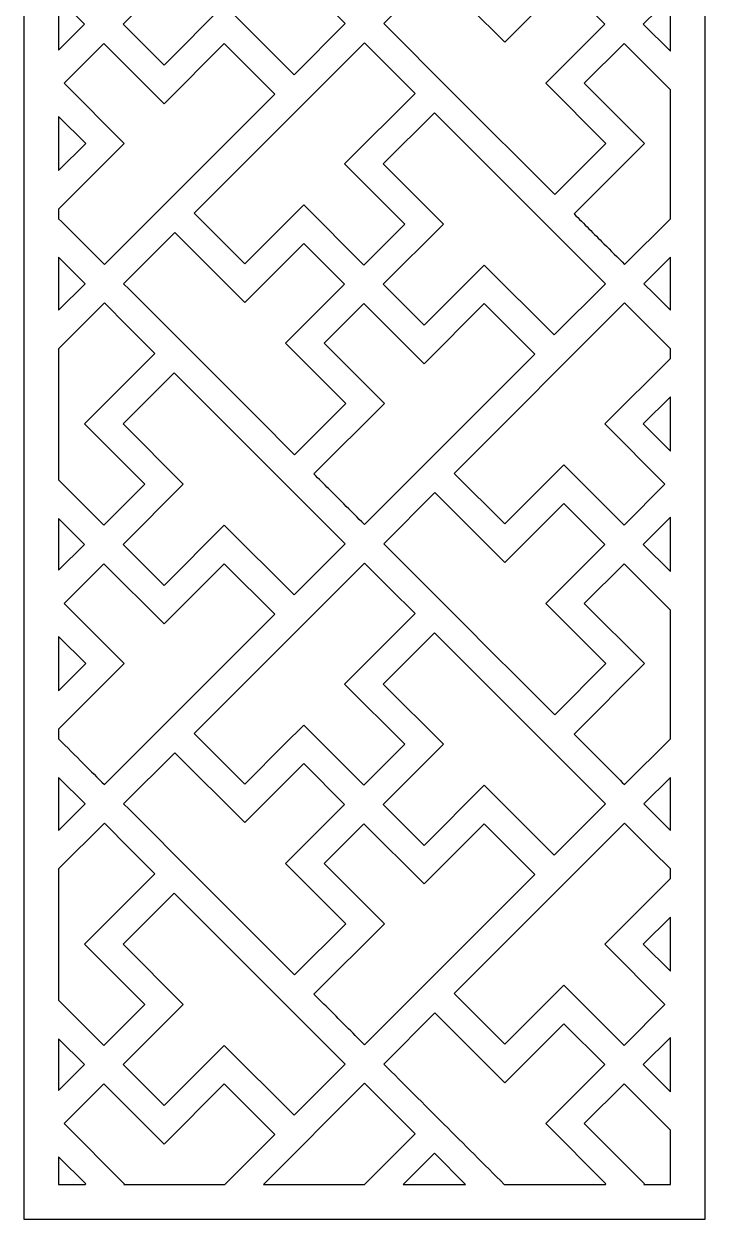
# Model space of a CAD drawing. Header units: centimetres. Extents: x 8.9 to 17, y -3.5 to 9.5.
# Drawn here: x 13.33 to 17.03, y -3.5 to 3 of the extents above; entities that cross this region are included whole.
import ezdxf

# ---------------------------------------------------------------- set-up
doc = ezdxf.new("R2010")
doc.units = ezdxf.units.CM
doc.header["$MEASUREMENT"] = 0
doc.layers.add('layer 1', color=7, linetype='Continuous')

msp = doc.modelspace()

# ---------------------------------------------------------------- linework, layer by layer
at = {"layer": 'layer 1', "color": 250}
for points, knots in [([(13.3262, 9.5), (13.3262, 9.5), (17.02989, 9.5), (17.02989, 9.5), (17.02989, 9.5), (17.02989, 9.5), (17.02989, -3.5), (17.02989, -3.5), (17.02989, -3.5), (17.02989, -3.5), (13.3262, -3.5), (13.3262, -3.5), (13.3262, -3.5), (13.3262, -3.5), (13.3262, 9.5), (13.3262, 9.5)], [0, 0, 0, 0, 0.2, 0.2, 0.2, 0.2, 0.4, 0.4, 0.4, 0.4, 0.6, 0.6, 0.6, 0.6, 1, 1, 1, 1]), ([(14.14356, 3.92973), (14.14356, 3.92973), (14.14356, 3.92973), (14.14356, 3.92973), (14.14356, 3.92973), (14.14356, 3.92973), (13.86531, 3.65146), (13.86531, 3.65146), (13.86531, 3.65146), (13.86531, 3.65146), (14.19268, 3.32405), (14.19268, 3.32405), (14.19268, 3.32405), (14.19268, 3.32405), (13.86531, 2.99676), (13.86531, 2.99676), (13.86531, 2.99676), (13.86531, 2.99676), (14.08792, 2.77412), (14.08792, 2.77412), (14.08792, 2.77412), (14.08792, 2.77412), (14.41529, 3.10145), (14.41529, 3.10145), (14.41529, 3.10145), (14.41529, 3.10145), (14.79502, 2.72171), (14.79502, 2.72171), (14.79502, 2.72171), (14.79502, 2.72171), (15.07329, 3), (15.07329, 3), (15.07329, 3), (15.07329, 3), (14.14356, 3.92973), (14.14356, 3.92973)], [0, 0, 0, 0, 0.1, 0.1, 0.1, 0.1, 0.2, 0.2, 0.2, 0.2, 0.3, 0.3, 0.3, 0.3, 0.4, 0.4, 0.4, 0.4, 0.5, 0.5, 0.5, 0.5, 0.6, 0.6, 0.6, 0.6, 0.7, 0.7, 0.7, 0.7, 0.8, 0.8, 0.8, 0.8, 1, 1, 1, 1]), ([(15.56107, 3.27826), (15.56107, 3.27826), (15.56107, 3.27826), (15.56107, 3.27826), (15.56107, 3.27826), (15.56107, 3.27826), (15.28281, 3), (15.28281, 3), (15.28281, 3), (15.59272, 2.69009), (15.90261, 2.3802), (16.21253, 2.07025), (16.21253, 2.07025), (16.21253, 2.07025), (16.49077, 2.34853), (16.49077, 2.34853), (16.49077, 2.34853), (16.49077, 2.34853), (16.16341, 2.67592), (16.16341, 2.67592), (16.16341, 2.67592), (16.16341, 2.67592), (16.48422, 2.99676), (16.48422, 2.99676), (16.48422, 2.99676), (16.48422, 2.99676), (16.26162, 3.21933), (16.26162, 3.21933), (16.26162, 3.21933), (16.26162, 3.21933), (15.9408, 2.89853), (15.9408, 2.89853), (15.9408, 2.89853), (15.9408, 2.89853), (15.56107, 3.27826), (15.56107, 3.27826)], [0, 0, 0, 0, 0.1, 0.1, 0.1, 0.1, 0.2, 0.2, 0.2, 0.2, 0.3, 0.3, 0.3, 0.3, 0.4, 0.4, 0.4, 0.4, 0.5, 0.5, 0.5, 0.5, 0.6, 0.6, 0.6, 0.6, 0.7, 0.7, 0.7, 0.7, 0.8, 0.8, 0.8, 0.8, 1, 1, 1, 1]), ([(13.51507, 2.85601), (13.51507, 2.85601), (13.51507, 2.85601), (13.51507, 2.85601), (13.51507, 2.85601), (13.51507, 2.85601), (13.51507, 3.13744), (13.51507, 3.13744), (13.51507, 3.13744), (13.51507, 3.13744), (13.65579, 2.99676), (13.65579, 2.99676), (13.65579, 2.99676), (13.65579, 2.99676), (13.51507, 2.85601), (13.51507, 2.85601)], [0, 0, 0, 0, 0.2, 0.2, 0.2, 0.2, 0.4, 0.4, 0.4, 0.4, 0.6, 0.6, 0.6, 0.6, 1, 1, 1, 1]), ([(16.84102, 3.14398), (16.84102, 3.14398), (16.84102, 3.14398), (16.84102, 3.14398), (16.84102, 3.14398), (16.84102, 3.14398), (16.84102, 2.84945), (16.84102, 2.84945), (16.84102, 2.84945), (16.84102, 2.84945), (16.69375, 2.99676), (16.69375, 2.99676), (16.69375, 2.99676), (16.69375, 2.99676), (16.84102, 3.14398), (16.84102, 3.14398)], [0, 0, 0, 0, 0.2, 0.2, 0.2, 0.2, 0.4, 0.4, 0.4, 0.4, 0.6, 0.6, 0.6, 0.6, 1, 1, 1, 1]), ([(13.51507, 1.9393), (13.51507, 1.9393), (13.51507, 1.9393), (13.51507, 1.9393), (13.51507, 1.9393), (13.51507, 1.9393), (13.51507, 1.99174), (13.51507, 1.99174), (13.51507, 1.99174), (13.51507, 1.99174), (13.87185, 2.34853), (13.87185, 2.34853), (13.87185, 2.34853), (13.87185, 2.34853), (13.54449, 2.67592), (13.54449, 2.67592), (13.54449, 2.67592), (13.54449, 2.67592), (13.76056, 2.89199), (13.76056, 2.89199), (13.76056, 2.89199), (13.76056, 2.89199), (14.08792, 2.5646), (14.08792, 2.5646), (14.08792, 2.5646), (14.08792, 2.5646), (14.41529, 2.89199), (14.41529, 2.89199), (14.41529, 2.89199), (14.41529, 2.89199), (14.69029, 2.61699), (14.69029, 2.61699), (14.69029, 2.61699), (14.69029, 2.61699), (13.76383, 1.69052), (13.76383, 1.69052), (13.76383, 1.69052), (13.72182, 1.73252), (13.67981, 1.77453), (13.63781, 1.81655), (13.63781, 1.81655), (13.59688, 1.85746), (13.55599, 1.89838), (13.51507, 1.9393)], [0, 0, 0, 0, 0.0833333, 0.0833333, 0.0833333, 0.0833333, 0.1666667, 0.1666667, 0.1666667, 0.1666667, 0.25, 0.25, 0.25, 0.25, 0.3333333, 0.3333333, 0.3333333, 0.3333333, 0.4166667, 0.4166667, 0.4166667, 0.4166667, 0.5, 0.5, 0.5, 0.5, 0.5833333, 0.5833333, 0.5833333, 0.5833333, 0.6666667, 0.6666667, 0.6666667, 0.6666667, 0.75, 0.75, 0.75, 0.75, 0.8333333, 0.8333333, 0.8333333, 0.8333333, 1, 1, 1, 1]), ([(15.17803, 2.89526), (15.17803, 2.89526), (15.17803, 2.89526), (15.17803, 2.89526), (15.17803, 2.89526), (15.17803, 2.89526), (14.25162, 1.96878), (14.25162, 1.96878), (14.25162, 1.96878), (14.25162, 1.96878), (14.5266, 1.69379), (14.5266, 1.69379), (14.5266, 1.69379), (14.5266, 1.69379), (14.74266, 1.90987), (14.74266, 1.90987), (14.74266, 1.90987), (14.74266, 1.90987), (14.84742, 2.01465), (14.84742, 2.01465), (14.84742, 2.01465), (14.84742, 2.01465), (15.17476, 1.68725), (15.17476, 1.68725), (15.17476, 1.68725), (15.17476, 1.68725), (15.39736, 1.90987), (15.39736, 1.90987), (15.39736, 1.90987), (15.39736, 1.90987), (15.07002, 2.23725), (15.07002, 2.23725), (15.07002, 2.23725), (15.07002, 2.23725), (15.45303, 2.62026), (15.45303, 2.62026), (15.45303, 2.62026), (15.45303, 2.62026), (15.30408, 2.76918), (15.30408, 2.76918), (15.30408, 2.76918), (15.30408, 2.76918), (15.17803, 2.89526), (15.17803, 2.89526)], [0, 0, 0, 0, 0.0833333, 0.0833333, 0.0833333, 0.0833333, 0.1666667, 0.1666667, 0.1666667, 0.1666667, 0.25, 0.25, 0.25, 0.25, 0.3333333, 0.3333333, 0.3333333, 0.3333333, 0.4166667, 0.4166667, 0.4166667, 0.4166667, 0.5, 0.5, 0.5, 0.5, 0.5833333, 0.5833333, 0.5833333, 0.5833333, 0.6666667, 0.6666667, 0.6666667, 0.6666667, 0.75, 0.75, 0.75, 0.75, 0.8333333, 0.8333333, 0.8333333, 0.8333333, 1, 1, 1, 1]), ([(16.84102, 2.63993), (16.84102, 2.63993), (16.84102, 2.63993), (16.84102, 2.63993), (16.84102, 2.63993), (16.84102, 2.63993), (16.84102, 1.9393), (16.84102, 1.9393), (16.84102, 1.9393), (16.84102, 1.9393), (16.59226, 1.69052), (16.59226, 1.69052), (16.59226, 1.69052), (16.55461, 1.72817), (16.51698, 1.76582), (16.47933, 1.80345), (16.47933, 1.80345), (16.42529, 1.85752), (16.37129, 1.91152), (16.31728, 1.96551), (16.31728, 1.96551), (16.31728, 1.96551), (16.7003, 2.34853), (16.7003, 2.34853), (16.7003, 2.34853), (16.7003, 2.34853), (16.37293, 2.67592), (16.37293, 2.67592), (16.37293, 2.67592), (16.37293, 2.67592), (16.58899, 2.89199), (16.58899, 2.89199), (16.58899, 2.89199), (16.58899, 2.89199), (16.84102, 2.63993), (16.84102, 2.63993)], [0, 0, 0, 0, 0.1, 0.1, 0.1, 0.1, 0.2, 0.2, 0.2, 0.2, 0.3, 0.3, 0.3, 0.3, 0.4, 0.4, 0.4, 0.4, 0.5, 0.5, 0.5, 0.5, 0.6, 0.6, 0.6, 0.6, 0.7, 0.7, 0.7, 0.7, 0.8, 0.8, 0.8, 0.8, 1, 1, 1, 1]), ([(13.51507, 2.20126), (13.51507, 2.20126), (13.51507, 2.20126), (13.51507, 2.20126), (13.51507, 2.20126), (13.51507, 2.20126), (13.51507, 2.49579), (13.51507, 2.49579), (13.51507, 2.49579), (13.51507, 2.49579), (13.66236, 2.34853), (13.66236, 2.34853), (13.66236, 2.34853), (13.66236, 2.34853), (13.51507, 2.20126), (13.51507, 2.20126)], [0, 0, 0, 0, 0.2, 0.2, 0.2, 0.2, 0.4, 0.4, 0.4, 0.4, 0.6, 0.6, 0.6, 0.6, 1, 1, 1, 1]), ([(15.5578, 2.51548), (15.5578, 2.51548), (15.5578, 2.51548), (15.5578, 2.51548), (15.5578, 2.51548), (15.5578, 2.51548), (15.27951, 2.23725), (15.27951, 2.23725), (15.27951, 2.23725), (15.27951, 2.23725), (15.60689, 1.90987), (15.60689, 1.90987), (15.60689, 1.90987), (15.60689, 1.90987), (15.27951, 1.58252), (15.27951, 1.58252), (15.27951, 1.58252), (15.27951, 1.58252), (15.50215, 1.3599), (15.50215, 1.3599), (15.50215, 1.3599), (15.50215, 1.3599), (15.82949, 1.68725), (15.82949, 1.68725), (15.82949, 1.68725), (15.82949, 1.68725), (16.20926, 1.30751), (16.20926, 1.30751), (16.20926, 1.30751), (16.20926, 1.30751), (16.48749, 1.58578), (16.48749, 1.58578), (16.48749, 1.58578), (16.48749, 1.58578), (15.5578, 2.51548), (15.5578, 2.51548)], [0, 0, 0, 0, 0.1, 0.1, 0.1, 0.1, 0.2, 0.2, 0.2, 0.2, 0.3, 0.3, 0.3, 0.3, 0.4, 0.4, 0.4, 0.4, 0.5, 0.5, 0.5, 0.5, 0.6, 0.6, 0.6, 0.6, 0.7, 0.7, 0.7, 0.7, 0.8, 0.8, 0.8, 0.8, 1, 1, 1, 1]), ([(13.86858, 1.58578), (13.86858, 1.58578), (13.86858, 1.58578), (13.86858, 1.58578), (13.86858, 1.58578), (14.1785, 1.27589), (14.48841, 0.96594), (14.79829, 0.65605), (14.79829, 0.65605), (14.79829, 0.65605), (15.07656, 0.93433), (15.07656, 0.93433), (15.07656, 0.93433), (15.07656, 0.93433), (14.7492, 1.26166), (14.7492, 1.26166), (14.7492, 1.26166), (14.7492, 1.26166), (15.07002, 1.58252), (15.07002, 1.58252), (15.07002, 1.58252), (15.07002, 1.58252), (14.84742, 1.80513), (14.84742, 1.80513), (14.84742, 1.80513), (14.84742, 1.80513), (14.5266, 1.48426), (14.5266, 1.48426), (14.5266, 1.48426), (14.5266, 1.48426), (14.14686, 1.86406), (14.14686, 1.86406), (14.14686, 1.86406), (14.14686, 1.86406), (13.86858, 1.58578), (13.86858, 1.58578)], [0, 0, 0, 0, 0.1, 0.1, 0.1, 0.1, 0.2, 0.2, 0.2, 0.2, 0.3, 0.3, 0.3, 0.3, 0.4, 0.4, 0.4, 0.4, 0.5, 0.5, 0.5, 0.5, 0.6, 0.6, 0.6, 0.6, 0.7, 0.7, 0.7, 0.7, 0.8, 0.8, 0.8, 0.8, 1, 1, 1, 1]), ([(13.51507, 1.44179), (13.51507, 1.44179), (13.51507, 1.44179), (13.51507, 1.44179), (13.51507, 1.44179), (13.51507, 1.44179), (13.51507, 1.72978), (13.51507, 1.72978), (13.51507, 1.72978), (13.51507, 1.72978), (13.65909, 1.58578), (13.65909, 1.58578), (13.65909, 1.58578), (13.65909, 1.58578), (13.51507, 1.44179), (13.51507, 1.44179)], [0, 0, 0, 0, 0.2, 0.2, 0.2, 0.2, 0.4, 0.4, 0.4, 0.4, 0.6, 0.6, 0.6, 0.6, 1, 1, 1, 1]), ([(16.84102, 1.72978), (16.84102, 1.72978), (16.84102, 1.72978), (16.84102, 1.72978), (16.84102, 1.72978), (16.84102, 1.72978), (16.84102, 1.44179), (16.84102, 1.44179), (16.84102, 1.44179), (16.79301, 1.48978), (16.74504, 1.5378), (16.69702, 1.58578), (16.69702, 1.58578), (16.69702, 1.58578), (16.84102, 1.72978), (16.84102, 1.72978)], [0, 0, 0, 0, 0.2, 0.2, 0.2, 0.2, 0.4, 0.4, 0.4, 0.4, 0.6, 0.6, 0.6, 0.6, 1, 1, 1, 1]), ([(13.51507, 0.51854), (13.51507, 0.51854), (13.51507, 0.51854), (13.51507, 0.51854), (13.51507, 0.51854), (13.51507, 0.51854), (13.51507, 1.23227), (13.51507, 1.23227), (13.51507, 1.23227), (13.51507, 1.23227), (13.76383, 1.48099), (13.76383, 1.48099), (13.76383, 1.48099), (13.76383, 1.48099), (13.88988, 1.35497), (13.88988, 1.35497), (13.88988, 1.35497), (13.88988, 1.35497), (14.03882, 1.20606), (14.03882, 1.20606), (14.03882, 1.20606), (14.03882, 1.20606), (13.65579, 0.82305), (13.65579, 0.82305), (13.65579, 0.82305), (13.65579, 0.82305), (13.98316, 0.49565), (13.98316, 0.49565), (13.98316, 0.49565), (13.98316, 0.49565), (13.76056, 0.27304), (13.76056, 0.27304), (13.76056, 0.27304), (13.76056, 0.27304), (13.51507, 0.51854), (13.51507, 0.51854)], [0, 0, 0, 0, 0.1, 0.1, 0.1, 0.1, 0.2, 0.2, 0.2, 0.2, 0.3, 0.3, 0.3, 0.3, 0.4, 0.4, 0.4, 0.4, 0.5, 0.5, 0.5, 0.5, 0.6, 0.6, 0.6, 0.6, 0.7, 0.7, 0.7, 0.7, 0.8, 0.8, 0.8, 0.8, 1, 1, 1, 1]), ([(14.90306, 0.55131), (14.90306, 0.55131), (14.90306, 0.55131), (14.90306, 0.55131), (14.90306, 0.55131), (14.95708, 0.4973), (15.01109, 0.44332), (15.06509, 0.38925), (15.06509, 0.38925), (15.10276, 0.35161), (15.14041, 0.31396), (15.17803, 0.27631), (15.17803, 0.27631), (15.17803, 0.27631), (16.10449, 1.20279), (16.10449, 1.20279), (16.10449, 1.20279), (16.10449, 1.20279), (15.82949, 1.47772), (15.82949, 1.47772), (15.82949, 1.47772), (15.82949, 1.47772), (15.50215, 1.15038), (15.50215, 1.15038), (15.50215, 1.15038), (15.50215, 1.15038), (15.17476, 1.47772), (15.17476, 1.47772), (15.17476, 1.47772), (15.17476, 1.47772), (14.95873, 1.26166), (14.95873, 1.26166), (14.95873, 1.26166), (14.95873, 1.26166), (15.28608, 0.93433), (15.28608, 0.93433), (15.28608, 0.93433), (15.28608, 0.93433), (14.90306, 0.55131), (14.90306, 0.55131)], [0, 0, 0, 0, 0.0909091, 0.0909091, 0.0909091, 0.0909091, 0.1818182, 0.1818182, 0.1818182, 0.1818182, 0.2727273, 0.2727273, 0.2727273, 0.2727273, 0.3636364, 0.3636364, 0.3636364, 0.3636364, 0.4545455, 0.4545455, 0.4545455, 0.4545455, 0.5454545, 0.5454545, 0.5454545, 0.5454545, 0.6363636, 0.6363636, 0.6363636, 0.6363636, 0.7272727, 0.7272727, 0.7272727, 0.7272727, 0.8181818, 0.8181818, 0.8181818, 0.8181818, 1, 1, 1, 1]), ([(16.84102, 1.23227), (16.84102, 1.23227), (16.84102, 1.23227), (16.84102, 1.23227), (16.84102, 1.23227), (16.84102, 1.23227), (16.84102, 1.17977), (16.84102, 1.17977), (16.84102, 1.17977), (16.84102, 1.17977), (16.48422, 0.82305), (16.48422, 0.82305), (16.48422, 0.82305), (16.48422, 0.82305), (16.8116, 0.49565), (16.8116, 0.49565), (16.8116, 0.49565), (16.8116, 0.49565), (16.58899, 0.27304), (16.58899, 0.27304), (16.58899, 0.27304), (16.58899, 0.27304), (16.26162, 0.60045), (16.26162, 0.60045), (16.26162, 0.60045), (16.26162, 0.60045), (16.15687, 0.49565), (16.15687, 0.49565), (16.15687, 0.49565), (16.15687, 0.49565), (15.9408, 0.27958), (15.9408, 0.27958), (15.9408, 0.27958), (15.9408, 0.27958), (15.66582, 0.5546), (15.66582, 0.5546), (15.66582, 0.5546), (15.66582, 0.5546), (16.59226, 1.48099), (16.59226, 1.48099), (16.59226, 1.48099), (16.59226, 1.48099), (16.7314, 1.34189), (16.7314, 1.34189), (16.7314, 1.34189), (16.7314, 1.34189), (16.84102, 1.23227), (16.84102, 1.23227)], [0, 0, 0, 0, 0.0769231, 0.0769231, 0.0769231, 0.0769231, 0.1538462, 0.1538462, 0.1538462, 0.1538462, 0.2307692, 0.2307692, 0.2307692, 0.2307692, 0.3076923, 0.3076923, 0.3076923, 0.3076923, 0.3846154, 0.3846154, 0.3846154, 0.3846154, 0.4615385, 0.4615385, 0.4615385, 0.4615385, 0.5384615, 0.5384615, 0.5384615, 0.5384615, 0.6153846, 0.6153846, 0.6153846, 0.6153846, 0.6923077, 0.6923077, 0.6923077, 0.6923077, 0.7692308, 0.7692308, 0.7692308, 0.7692308, 0.8461538, 0.8461538, 0.8461538, 0.8461538, 1, 1, 1, 1]), ([(14.14356, 1.10126), (14.14356, 1.10126), (14.14356, 1.10126), (14.14356, 1.10126), (14.14356, 1.10126), (14.14356, 1.10126), (13.86531, 0.82305), (13.86531, 0.82305), (13.86531, 0.82305), (13.86531, 0.82305), (14.19268, 0.49565), (14.19268, 0.49565), (14.19268, 0.49565), (14.19268, 0.49565), (13.86531, 0.1683), (13.86531, 0.1683), (13.86531, 0.1683), (13.86531, 0.1683), (14.08792, -0.0543), (14.08792, -0.0543), (14.08792, -0.0543), (14.08792, -0.0543), (14.41529, 0.27304), (14.41529, 0.27304), (14.41529, 0.27304), (14.41529, 0.27304), (14.79502, -0.10669), (14.79502, -0.10669), (14.79502, -0.10669), (14.79502, -0.10669), (15.07329, 0.17157), (15.07329, 0.17157), (15.07329, 0.17157), (15.07329, 0.17157), (14.14356, 1.10126), (14.14356, 1.10126)], [0, 0, 0, 0, 0.1, 0.1, 0.1, 0.1, 0.2, 0.2, 0.2, 0.2, 0.3, 0.3, 0.3, 0.3, 0.4, 0.4, 0.4, 0.4, 0.5, 0.5, 0.5, 0.5, 0.6, 0.6, 0.6, 0.6, 0.7, 0.7, 0.7, 0.7, 0.8, 0.8, 0.8, 0.8, 1, 1, 1, 1]), ([(16.84102, 0.97031), (16.84102, 0.97031), (16.84102, 0.97031), (16.84102, 0.97031), (16.84102, 0.97031), (16.84102, 0.97031), (16.84102, 0.67573), (16.84102, 0.67573), (16.84102, 0.67573), (16.84102, 0.67573), (16.69375, 0.82305), (16.69375, 0.82305), (16.69375, 0.82305), (16.69375, 0.82305), (16.84102, 0.97031), (16.84102, 0.97031)], [0, 0, 0, 0, 0.2, 0.2, 0.2, 0.2, 0.4, 0.4, 0.4, 0.4, 0.6, 0.6, 0.6, 0.6, 1, 1, 1, 1]), ([(15.28281, 0.17157), (15.28281, 0.17157), (15.28281, 0.17157), (15.28281, 0.17157), (15.28281, 0.17157), (15.59272, -0.13838), (15.90261, -0.44827), (16.21253, -0.75816), (16.21253, -0.75816), (16.21253, -0.75816), (16.49077, -0.47989), (16.49077, -0.47989), (16.49077, -0.47989), (16.49077, -0.47989), (16.16341, -0.15254), (16.16341, -0.15254), (16.16341, -0.15254), (16.16341, -0.15254), (16.48422, 0.1683), (16.48422, 0.1683), (16.48422, 0.1683), (16.48422, 0.1683), (16.26162, 0.39091), (16.26162, 0.39091), (16.26162, 0.39091), (16.26162, 0.39091), (15.9408, 0.07009), (15.9408, 0.07009), (15.9408, 0.07009), (15.9408, 0.07009), (15.56107, 0.4498), (15.56107, 0.4498), (15.56107, 0.4498), (15.56107, 0.4498), (15.28281, 0.17157), (15.28281, 0.17157)], [0, 0, 0, 0, 0.1, 0.1, 0.1, 0.1, 0.2, 0.2, 0.2, 0.2, 0.3, 0.3, 0.3, 0.3, 0.4, 0.4, 0.4, 0.4, 0.5, 0.5, 0.5, 0.5, 0.6, 0.6, 0.6, 0.6, 0.7, 0.7, 0.7, 0.7, 0.8, 0.8, 0.8, 0.8, 1, 1, 1, 1]), ([(13.51507, 0.02759), (13.51507, 0.02759), (13.51507, 0.02759), (13.51507, 0.02759), (13.51507, 0.02759), (13.51507, 0.02759), (13.51507, 0.30903), (13.51507, 0.30903), (13.51507, 0.30903), (13.51507, 0.30903), (13.65579, 0.1683), (13.65579, 0.1683), (13.65579, 0.1683), (13.65579, 0.1683), (13.51507, 0.02759), (13.51507, 0.02759)], [0, 0, 0, 0, 0.2, 0.2, 0.2, 0.2, 0.4, 0.4, 0.4, 0.4, 0.6, 0.6, 0.6, 0.6, 1, 1, 1, 1]), ([(16.84102, 0.31558), (16.84102, 0.31558), (16.84102, 0.31558), (16.84102, 0.31558), (16.84102, 0.31558), (16.84102, 0.31558), (16.84102, 0.02105), (16.84102, 0.02105), (16.84102, 0.02105), (16.84102, 0.02105), (16.69375, 0.1683), (16.69375, 0.1683), (16.69375, 0.1683), (16.69375, 0.1683), (16.84102, 0.31558), (16.84102, 0.31558)], [0, 0, 0, 0, 0.2, 0.2, 0.2, 0.2, 0.4, 0.4, 0.4, 0.4, 0.6, 0.6, 0.6, 0.6, 1, 1, 1, 1]), ([(15.17803, 0.06679), (15.17803, 0.06679), (15.17803, 0.06679), (15.17803, 0.06679), (15.17803, 0.06679), (15.17803, 0.06679), (14.25162, -0.85962), (14.25162, -0.85962), (14.25162, -0.85962), (14.25162, -0.85962), (14.5266, -1.13462), (14.5266, -1.13462), (14.5266, -1.13462), (14.5266, -1.13462), (14.74266, -0.91856), (14.74266, -0.91856), (14.74266, -0.91856), (14.74266, -0.91856), (14.84742, -0.81382), (14.84742, -0.81382), (14.84742, -0.81382), (14.84742, -0.81382), (15.17476, -1.14116), (15.17476, -1.14116), (15.17476, -1.14116), (15.17476, -1.14116), (15.39736, -0.91856), (15.39736, -0.91856), (15.39736, -0.91856), (15.39736, -0.91856), (15.07002, -0.59121), (15.07002, -0.59121), (15.07002, -0.59121), (15.07002, -0.59121), (15.45303, -0.20816), (15.45303, -0.20816), (15.45303, -0.20816), (15.45303, -0.20816), (15.31716, -0.07231), (15.31716, -0.07231), (15.31716, -0.07231), (15.31716, -0.07231), (15.17803, 0.06679), (15.17803, 0.06679)], [0, 0, 0, 0, 0.0833333, 0.0833333, 0.0833333, 0.0833333, 0.1666667, 0.1666667, 0.1666667, 0.1666667, 0.25, 0.25, 0.25, 0.25, 0.3333333, 0.3333333, 0.3333333, 0.3333333, 0.4166667, 0.4166667, 0.4166667, 0.4166667, 0.5, 0.5, 0.5, 0.5, 0.5833333, 0.5833333, 0.5833333, 0.5833333, 0.6666667, 0.6666667, 0.6666667, 0.6666667, 0.75, 0.75, 0.75, 0.75, 0.8333333, 0.8333333, 0.8333333, 0.8333333, 1, 1, 1, 1]), ([(13.51507, -0.88912), (13.51507, -0.88912), (13.51507, -0.88912), (13.51507, -0.88912), (13.51507, -0.88912), (13.51507, -0.88912), (13.51507, -0.83667), (13.51507, -0.83667), (13.51507, -0.83667), (13.51507, -0.83667), (13.87185, -0.47989), (13.87185, -0.47989), (13.87185, -0.47989), (13.87185, -0.47989), (13.54449, -0.15254), (13.54449, -0.15254), (13.54449, -0.15254), (13.54449, -0.15254), (13.76056, 0.06352), (13.76056, 0.06352), (13.76056, 0.06352), (13.76056, 0.06352), (14.08792, -0.26382), (14.08792, -0.26382), (14.08792, -0.26382), (14.08792, -0.26382), (14.41529, 0.06352), (14.41529, 0.06352), (14.41529, 0.06352), (14.41529, 0.06352), (14.69029, -0.21143), (14.69029, -0.21143), (14.69029, -0.21143), (14.69029, -0.21143), (13.76383, -1.13789), (13.76383, -1.13789), (13.76383, -1.13789), (13.72618, -1.10024), (13.68854, -1.0626), (13.65089, -1.02495), (13.65089, -1.02495), (13.60563, -0.97968), (13.56035, -0.9344), (13.51507, -0.88912)], [0, 0, 0, 0, 0.0833333, 0.0833333, 0.0833333, 0.0833333, 0.1666667, 0.1666667, 0.1666667, 0.1666667, 0.25, 0.25, 0.25, 0.25, 0.3333333, 0.3333333, 0.3333333, 0.3333333, 0.4166667, 0.4166667, 0.4166667, 0.4166667, 0.5, 0.5, 0.5, 0.5, 0.5833333, 0.5833333, 0.5833333, 0.5833333, 0.6666667, 0.6666667, 0.6666667, 0.6666667, 0.75, 0.75, 0.75, 0.75, 0.8333333, 0.8333333, 0.8333333, 0.8333333, 1, 1, 1, 1]), ([(16.84102, -0.18848), (16.84102, -0.18848), (16.84102, -0.18848), (16.84102, -0.18848), (16.84102, -0.18848), (16.84102, -0.18848), (16.84102, -0.88917), (16.84102, -0.88917), (16.84102, -0.88917), (16.84102, -0.88917), (16.59226, -1.13789), (16.59226, -1.13789), (16.59226, -1.13789), (16.55897, -1.10461), (16.52569, -1.07133), (16.49241, -1.03804), (16.49241, -1.03804), (16.43402, -0.97968), (16.37566, -0.92132), (16.31728, -0.86289), (16.31728, -0.86289), (16.31728, -0.86289), (16.7003, -0.47989), (16.7003, -0.47989), (16.7003, -0.47989), (16.7003, -0.47989), (16.37293, -0.15254), (16.37293, -0.15254), (16.37293, -0.15254), (16.37293, -0.15254), (16.58899, 0.06352), (16.58899, 0.06352), (16.58899, 0.06352), (16.58899, 0.06352), (16.84102, -0.18848), (16.84102, -0.18848)], [0, 0, 0, 0, 0.1, 0.1, 0.1, 0.1, 0.2, 0.2, 0.2, 0.2, 0.3, 0.3, 0.3, 0.3, 0.4, 0.4, 0.4, 0.4, 0.5, 0.5, 0.5, 0.5, 0.6, 0.6, 0.6, 0.6, 0.7, 0.7, 0.7, 0.7, 0.8, 0.8, 0.8, 0.8, 1, 1, 1, 1]), ([(15.5578, -0.31295), (15.5578, -0.31295), (15.5578, -0.31295), (15.5578, -0.31295), (15.5578, -0.31295), (15.5578, -0.31295), (15.27951, -0.59121), (15.27951, -0.59121), (15.27951, -0.59121), (15.27951, -0.59121), (15.60689, -0.91856), (15.60689, -0.91856), (15.60689, -0.91856), (15.60689, -0.91856), (15.27951, -1.2459), (15.27951, -1.2459), (15.27951, -1.2459), (15.27951, -1.2459), (15.50215, -1.46851), (15.50215, -1.46851), (15.50215, -1.46851), (15.50215, -1.46851), (15.82949, -1.14116), (15.82949, -1.14116), (15.82949, -1.14116), (15.82949, -1.14116), (16.20926, -1.5209), (16.20926, -1.5209), (16.20926, -1.5209), (16.20926, -1.5209), (16.48749, -1.24263), (16.48749, -1.24263), (16.48749, -1.24263), (16.48749, -1.24263), (15.5578, -0.31295), (15.5578, -0.31295)], [0, 0, 0, 0, 0.1, 0.1, 0.1, 0.1, 0.2, 0.2, 0.2, 0.2, 0.3, 0.3, 0.3, 0.3, 0.4, 0.4, 0.4, 0.4, 0.5, 0.5, 0.5, 0.5, 0.6, 0.6, 0.6, 0.6, 0.7, 0.7, 0.7, 0.7, 0.8, 0.8, 0.8, 0.8, 1, 1, 1, 1]), ([(13.51507, -0.62715), (13.51507, -0.62715), (13.51507, -0.62715), (13.51507, -0.62715), (13.51507, -0.62715), (13.51507, -0.62715), (13.51507, -0.33263), (13.51507, -0.33263), (13.51507, -0.33263), (13.51507, -0.33263), (13.66236, -0.47989), (13.66236, -0.47989), (13.66236, -0.47989), (13.66236, -0.47989), (13.51507, -0.62715), (13.51507, -0.62715)], [0, 0, 0, 0, 0.2, 0.2, 0.2, 0.2, 0.4, 0.4, 0.4, 0.4, 0.6, 0.6, 0.6, 0.6, 1, 1, 1, 1]), ([(14.14686, -0.96441), (14.14686, -0.96441), (14.14686, -0.96441), (14.14686, -0.96441), (14.14686, -0.96441), (14.14686, -0.96441), (13.86858, -1.24263), (13.86858, -1.24263), (13.86858, -1.24263), (14.1785, -1.55257), (14.48841, -1.86247), (14.79829, -2.17236), (14.79829, -2.17236), (14.79829, -2.17236), (15.07656, -1.89409), (15.07656, -1.89409), (15.07656, -1.89409), (15.07656, -1.89409), (14.7492, -1.56675), (14.7492, -1.56675), (14.7492, -1.56675), (14.7492, -1.56675), (15.07002, -1.24592), (15.07002, -1.24592), (15.07002, -1.24592), (15.07002, -1.24592), (14.84742, -1.0233), (14.84742, -1.0233), (14.84742, -1.0233), (14.84742, -1.0233), (14.5266, -1.34414), (14.5266, -1.34414), (14.5266, -1.34414), (14.5266, -1.34414), (14.14686, -0.96441), (14.14686, -0.96441)], [0, 0, 0, 0, 0.1, 0.1, 0.1, 0.1, 0.2, 0.2, 0.2, 0.2, 0.3, 0.3, 0.3, 0.3, 0.4, 0.4, 0.4, 0.4, 0.5, 0.5, 0.5, 0.5, 0.6, 0.6, 0.6, 0.6, 0.7, 0.7, 0.7, 0.7, 0.8, 0.8, 0.8, 0.8, 1, 1, 1, 1]), ([(13.51507, -1.38662), (13.51507, -1.38662), (13.51507, -1.38662), (13.51507, -1.38662), (13.51507, -1.38662), (13.51507, -1.38662), (13.51507, -1.09863), (13.51507, -1.09863), (13.51507, -1.09863), (13.51507, -1.09863), (13.65909, -1.24263), (13.65909, -1.24263), (13.65909, -1.24263), (13.65909, -1.24263), (13.51507, -1.38662), (13.51507, -1.38662)], [0, 0, 0, 0, 0.2, 0.2, 0.2, 0.2, 0.4, 0.4, 0.4, 0.4, 0.6, 0.6, 0.6, 0.6, 1, 1, 1, 1]), ([(16.84102, -1.09863), (16.84102, -1.09863), (16.84102, -1.09863), (16.84102, -1.09863), (16.84102, -1.09863), (16.84102, -1.09863), (16.84102, -1.38662), (16.84102, -1.38662), (16.84102, -1.38662), (16.79301, -1.33864), (16.74504, -1.29067), (16.69702, -1.24263), (16.69702, -1.24263), (16.69702, -1.24263), (16.84102, -1.09863), (16.84102, -1.09863)], [0, 0, 0, 0, 0.2, 0.2, 0.2, 0.2, 0.4, 0.4, 0.4, 0.4, 0.6, 0.6, 0.6, 0.6, 1, 1, 1, 1]), ([(13.51507, -2.30991), (13.51507, -2.30991), (13.51507, -2.30991), (13.51507, -2.30991), (13.51507, -2.30991), (13.51507, -2.30991), (13.51507, -1.59614), (13.51507, -1.59614), (13.51507, -1.59614), (13.51507, -1.59614), (13.76383, -1.34741), (13.76383, -1.34741), (13.76383, -1.34741), (13.76383, -1.34741), (13.90296, -1.48652), (13.90296, -1.48652), (13.90296, -1.48652), (13.90296, -1.48652), (14.03882, -1.62241), (14.03882, -1.62241), (14.03882, -1.62241), (14.03882, -1.62241), (13.65579, -2.00542), (13.65579, -2.00542), (13.65579, -2.00542), (13.65579, -2.00542), (13.98316, -2.33276), (13.98316, -2.33276), (13.98316, -2.33276), (13.98316, -2.33276), (13.76056, -2.55537), (13.76056, -2.55537), (13.76056, -2.55537), (13.76056, -2.55537), (13.51507, -2.30991), (13.51507, -2.30991)], [0, 0, 0, 0, 0.1, 0.1, 0.1, 0.1, 0.2, 0.2, 0.2, 0.2, 0.3, 0.3, 0.3, 0.3, 0.4, 0.4, 0.4, 0.4, 0.5, 0.5, 0.5, 0.5, 0.6, 0.6, 0.6, 0.6, 0.7, 0.7, 0.7, 0.7, 0.8, 0.8, 0.8, 0.8, 1, 1, 1, 1]), ([(16.10449, -1.62568), (16.10449, -1.62568), (16.10449, -1.62568), (16.10449, -1.62568), (16.10449, -1.62568), (16.10449, -1.62568), (15.82949, -1.35068), (15.82949, -1.35068), (15.82949, -1.35068), (15.82949, -1.35068), (15.50215, -1.67803), (15.50215, -1.67803), (15.50215, -1.67803), (15.50215, -1.67803), (15.17476, -1.35068), (15.17476, -1.35068), (15.17476, -1.35068), (15.17476, -1.35068), (14.95873, -1.56675), (14.95873, -1.56675), (14.95873, -1.56675), (14.95873, -1.56675), (15.28608, -1.89409), (15.28608, -1.89409), (15.28608, -1.89409), (15.28608, -1.89409), (14.90306, -2.2771), (14.90306, -2.2771), (14.90306, -2.2771), (14.96145, -2.33552), (15.01981, -2.39388), (15.07821, -2.45224), (15.07821, -2.45224), (15.11149, -2.48552), (15.14475, -2.51882), (15.17803, -2.5521), (15.17803, -2.5521), (15.17803, -2.5521), (16.10449, -1.62568), (16.10449, -1.62568)], [0, 0, 0, 0, 0.0909091, 0.0909091, 0.0909091, 0.0909091, 0.1818182, 0.1818182, 0.1818182, 0.1818182, 0.2727273, 0.2727273, 0.2727273, 0.2727273, 0.3636364, 0.3636364, 0.3636364, 0.3636364, 0.4545455, 0.4545455, 0.4545455, 0.4545455, 0.5454545, 0.5454545, 0.5454545, 0.5454545, 0.6363636, 0.6363636, 0.6363636, 0.6363636, 0.7272727, 0.7272727, 0.7272727, 0.7272727, 0.8181818, 0.8181818, 0.8181818, 0.8181818, 1, 1, 1, 1]), ([(16.84102, -1.59614), (16.84102, -1.59614), (16.84102, -1.59614), (16.84102, -1.59614), (16.84102, -1.59614), (16.84102, -1.59614), (16.84102, -1.64864), (16.84102, -1.64864), (16.84102, -1.64864), (16.84102, -1.64864), (16.48422, -2.00542), (16.48422, -2.00542), (16.48422, -2.00542), (16.48422, -2.00542), (16.8116, -2.33276), (16.8116, -2.33276), (16.8116, -2.33276), (16.8116, -2.33276), (16.58899, -2.55537), (16.58899, -2.55537), (16.58899, -2.55537), (16.58899, -2.55537), (16.26162, -2.22802), (16.26162, -2.22802), (16.26162, -2.22802), (16.26162, -2.22802), (16.15687, -2.33276), (16.15687, -2.33276), (16.15687, -2.33276), (16.15687, -2.33276), (15.9408, -2.54882), (15.9408, -2.54882), (15.9408, -2.54882), (15.9408, -2.54882), (15.66582, -2.27383), (15.66582, -2.27383), (15.66582, -2.27383), (15.66582, -2.27383), (16.59226, -1.34741), (16.59226, -1.34741), (16.59226, -1.34741), (16.59226, -1.34741), (16.74448, -1.4996), (16.74448, -1.4996), (16.74448, -1.4996), (16.74448, -1.4996), (16.84102, -1.59614), (16.84102, -1.59614)], [0, 0, 0, 0, 0.0769231, 0.0769231, 0.0769231, 0.0769231, 0.1538462, 0.1538462, 0.1538462, 0.1538462, 0.2307692, 0.2307692, 0.2307692, 0.2307692, 0.3076923, 0.3076923, 0.3076923, 0.3076923, 0.3846154, 0.3846154, 0.3846154, 0.3846154, 0.4615385, 0.4615385, 0.4615385, 0.4615385, 0.5384615, 0.5384615, 0.5384615, 0.5384615, 0.6153846, 0.6153846, 0.6153846, 0.6153846, 0.6923077, 0.6923077, 0.6923077, 0.6923077, 0.7692308, 0.7692308, 0.7692308, 0.7692308, 0.8461538, 0.8461538, 0.8461538, 0.8461538, 1, 1, 1, 1]), ([(14.14356, -1.72715), (14.14356, -1.72715), (14.14356, -1.72715), (14.14356, -1.72715), (14.14356, -1.72715), (14.14356, -1.72715), (13.86531, -2.00542), (13.86531, -2.00542), (13.86531, -2.00542), (13.86531, -2.00542), (14.19268, -2.33276), (14.19268, -2.33276), (14.19268, -2.33276), (14.19268, -2.33276), (13.86531, -2.66015), (13.86531, -2.66015), (13.86531, -2.66015), (13.86531, -2.66015), (14.08792, -2.88276), (14.08792, -2.88276), (14.08792, -2.88276), (14.08792, -2.88276), (14.41529, -2.55537), (14.41529, -2.55537), (14.41529, -2.55537), (14.41529, -2.55537), (14.79502, -2.9351), (14.79502, -2.9351), (14.79502, -2.9351), (14.79502, -2.9351), (15.07329, -2.65688), (15.07329, -2.65688), (15.07329, -2.65688), (15.07329, -2.65688), (14.14356, -1.72715), (14.14356, -1.72715)], [0, 0, 0, 0, 0.1, 0.1, 0.1, 0.1, 0.2, 0.2, 0.2, 0.2, 0.3, 0.3, 0.3, 0.3, 0.4, 0.4, 0.4, 0.4, 0.5, 0.5, 0.5, 0.5, 0.6, 0.6, 0.6, 0.6, 0.7, 0.7, 0.7, 0.7, 0.8, 0.8, 0.8, 0.8, 1, 1, 1, 1]), ([(16.84102, -1.85816), (16.84102, -1.85816), (16.84102, -1.85816), (16.84102, -1.85816), (16.84102, -1.85816), (16.84102, -1.85816), (16.84102, -2.15269), (16.84102, -2.15269), (16.84102, -2.15269), (16.84102, -2.15269), (16.69375, -2.00542), (16.69375, -2.00542), (16.69375, -2.00542), (16.69375, -2.00542), (16.84102, -1.85816), (16.84102, -1.85816)], [0, 0, 0, 0, 0.2, 0.2, 0.2, 0.2, 0.4, 0.4, 0.4, 0.4, 0.6, 0.6, 0.6, 0.6, 1, 1, 1, 1]), ([(16.48796, -3.31116), (16.48796, -3.31116), (16.48796, -3.31116), (16.48796, -3.31116), (16.48796, -3.31116), (16.48796, -3.31116), (15.93706, -3.31116), (15.93706, -3.31116), (15.93706, -3.31116), (15.71897, -3.09302), (15.50088, -2.87498), (15.28281, -2.65688), (15.28281, -2.65688), (15.28281, -2.65688), (15.56107, -2.37861), (15.56107, -2.37861), (15.56107, -2.37861), (15.56107, -2.37861), (15.9408, -2.75835), (15.9408, -2.75835), (15.9408, -2.75835), (15.9408, -2.75835), (16.26162, -2.43754), (16.26162, -2.43754), (16.26162, -2.43754), (16.26162, -2.43754), (16.48422, -2.66015), (16.48422, -2.66015), (16.48422, -2.66015), (16.48422, -2.66015), (16.16341, -2.98095), (16.16341, -2.98095), (16.16341, -2.98095), (16.16341, -2.98095), (16.49077, -3.3083), (16.49077, -3.3083), (16.49077, -3.3083), (16.49077, -3.3083), (16.48796, -3.31116), (16.48796, -3.31116)], [0, 0, 0, 0, 0.0909091, 0.0909091, 0.0909091, 0.0909091, 0.1818182, 0.1818182, 0.1818182, 0.1818182, 0.2727273, 0.2727273, 0.2727273, 0.2727273, 0.3636364, 0.3636364, 0.3636364, 0.3636364, 0.4545455, 0.4545455, 0.4545455, 0.4545455, 0.5454545, 0.5454545, 0.5454545, 0.5454545, 0.6363636, 0.6363636, 0.6363636, 0.6363636, 0.7272727, 0.7272727, 0.7272727, 0.7272727, 0.8181818, 0.8181818, 0.8181818, 0.8181818, 1, 1, 1, 1]), ([(13.51507, -2.80088), (13.51507, -2.80088), (13.51507, -2.80088), (13.51507, -2.80088), (13.51507, -2.80088), (13.51507, -2.80088), (13.51507, -2.51943), (13.51507, -2.51943), (13.51507, -2.51943), (13.51507, -2.51943), (13.65579, -2.66015), (13.65579, -2.66015), (13.65579, -2.66015), (13.65579, -2.66015), (13.51507, -2.80088), (13.51507, -2.80088)], [0, 0, 0, 0, 0.2, 0.2, 0.2, 0.2, 0.4, 0.4, 0.4, 0.4, 0.6, 0.6, 0.6, 0.6, 1, 1, 1, 1]), ([(16.84102, -2.51289), (16.84102, -2.51289), (16.84102, -2.51289), (16.84102, -2.51289), (16.84102, -2.51289), (16.84102, -2.51289), (16.84102, -2.80742), (16.84102, -2.80742), (16.84102, -2.80742), (16.84102, -2.80742), (16.69375, -2.66015), (16.69375, -2.66015), (16.69375, -2.66015), (16.69375, -2.66015), (16.84102, -2.51289), (16.84102, -2.51289)], [0, 0, 0, 0, 0.2, 0.2, 0.2, 0.2, 0.4, 0.4, 0.4, 0.4, 0.6, 0.6, 0.6, 0.6, 1, 1, 1, 1]), ([(14.41903, -3.31116), (14.41903, -3.31116), (14.41903, -3.31116), (14.41903, -3.31116), (14.41903, -3.31116), (14.41903, -3.31116), (13.86905, -3.31116), (13.86905, -3.31116), (13.86905, -3.31116), (13.86905, -3.31116), (13.87185, -3.3083), (13.87185, -3.3083), (13.87185, -3.3083), (13.87185, -3.3083), (13.54449, -2.98095), (13.54449, -2.98095), (13.54449, -2.98095), (13.54449, -2.98095), (13.76056, -2.76489), (13.76056, -2.76489), (13.76056, -2.76489), (13.76056, -2.76489), (14.08792, -3.09229), (14.08792, -3.09229), (14.08792, -3.09229), (14.08792, -3.09229), (14.41529, -2.76489), (14.41529, -2.76489), (14.41529, -2.76489), (14.41529, -2.76489), (14.69029, -3.03989), (14.69029, -3.03989), (14.69029, -3.03989), (14.69029, -3.03989), (14.41903, -3.31116), (14.41903, -3.31116)], [0, 0, 0, 0, 0.1, 0.1, 0.1, 0.1, 0.2, 0.2, 0.2, 0.2, 0.3, 0.3, 0.3, 0.3, 0.4, 0.4, 0.4, 0.4, 0.5, 0.5, 0.5, 0.5, 0.6, 0.6, 0.6, 0.6, 0.7, 0.7, 0.7, 0.7, 0.8, 0.8, 0.8, 0.8, 1, 1, 1, 1]), ([(15.17853, -3.31116), (15.17853, -3.31116), (15.17853, -3.31116), (15.17853, -3.31116), (15.17853, -3.31116), (15.17853, -3.31116), (14.62855, -3.31116), (14.62855, -3.31116), (14.62855, -3.31116), (14.62855, -3.31116), (15.17803, -2.76162), (15.17803, -2.76162), (15.17803, -2.76162), (15.17803, -2.76162), (15.33028, -2.91382), (15.33028, -2.91382), (15.33028, -2.91382), (15.33028, -2.91382), (15.45303, -3.03661), (15.45303, -3.03661), (15.45303, -3.03661), (15.45303, -3.03661), (15.17853, -3.31116), (15.17853, -3.31116)], [0, 0, 0, 0, 0.1428571, 0.1428571, 0.1428571, 0.1428571, 0.2857143, 0.2857143, 0.2857143, 0.2857143, 0.4285714, 0.4285714, 0.4285714, 0.4285714, 0.5714286, 0.5714286, 0.5714286, 0.5714286, 0.7142857, 0.7142857, 0.7142857, 0.7142857, 1, 1, 1, 1]), ([(16.84102, -3.01695), (16.84102, -3.01695), (16.84102, -3.01695), (16.84102, -3.01695), (16.84102, -3.01695), (16.84102, -3.01695), (16.84102, -3.31116), (16.84102, -3.31116), (16.84102, -3.31116), (16.84102, -3.31116), (16.69748, -3.31116), (16.69748, -3.31116), (16.69748, -3.31116), (16.69748, -3.31116), (16.7003, -3.3083), (16.7003, -3.3083), (16.7003, -3.3083), (16.7003, -3.3083), (16.37293, -2.98095), (16.37293, -2.98095), (16.37293, -2.98095), (16.37293, -2.98095), (16.58899, -2.76489), (16.58899, -2.76489), (16.58899, -2.76489), (16.58899, -2.76489), (16.84102, -3.01695), (16.84102, -3.01695)], [0, 0, 0, 0, 0.125, 0.125, 0.125, 0.125, 0.25, 0.25, 0.25, 0.25, 0.375, 0.375, 0.375, 0.375, 0.5, 0.5, 0.5, 0.5, 0.625, 0.625, 0.625, 0.625, 0.75, 0.75, 0.75, 0.75, 1, 1, 1, 1]), ([(13.65956, -3.31116), (13.65956, -3.31116), (13.65956, -3.31116), (13.65956, -3.31116), (13.65956, -3.31116), (13.65956, -3.31116), (13.51507, -3.31116), (13.51507, -3.31116), (13.51507, -3.31116), (13.51507, -3.31116), (13.51507, -3.16104), (13.51507, -3.16104), (13.51507, -3.16104), (13.51507, -3.16104), (13.66236, -3.3083), (13.66236, -3.3083), (13.66236, -3.3083), (13.66236, -3.3083), (13.65956, -3.31116), (13.65956, -3.31116)], [0, 0, 0, 0, 0.1666667, 0.1666667, 0.1666667, 0.1666667, 0.3333333, 0.3333333, 0.3333333, 0.3333333, 0.5, 0.5, 0.5, 0.5, 0.6666667, 0.6666667, 0.6666667, 0.6666667, 1, 1, 1, 1]), ([(15.72754, -3.31116), (15.72754, -3.31116), (15.72754, -3.31116), (15.72754, -3.31116), (15.72754, -3.31116), (15.72754, -3.31116), (15.38802, -3.31116), (15.38802, -3.31116), (15.38802, -3.31116), (15.38802, -3.31116), (15.5578, -3.14135), (15.5578, -3.14135), (15.5578, -3.14135), (15.5578, -3.14135), (15.72754, -3.31116), (15.72754, -3.31116)], [0, 0, 0, 0, 0.2, 0.2, 0.2, 0.2, 0.4, 0.4, 0.4, 0.4, 0.6, 0.6, 0.6, 0.6, 1, 1, 1, 1])]:
    msp.add_open_spline(points, degree=3, knots=knots, dxfattribs=at)

doc.saveas('drawing.dxf')
